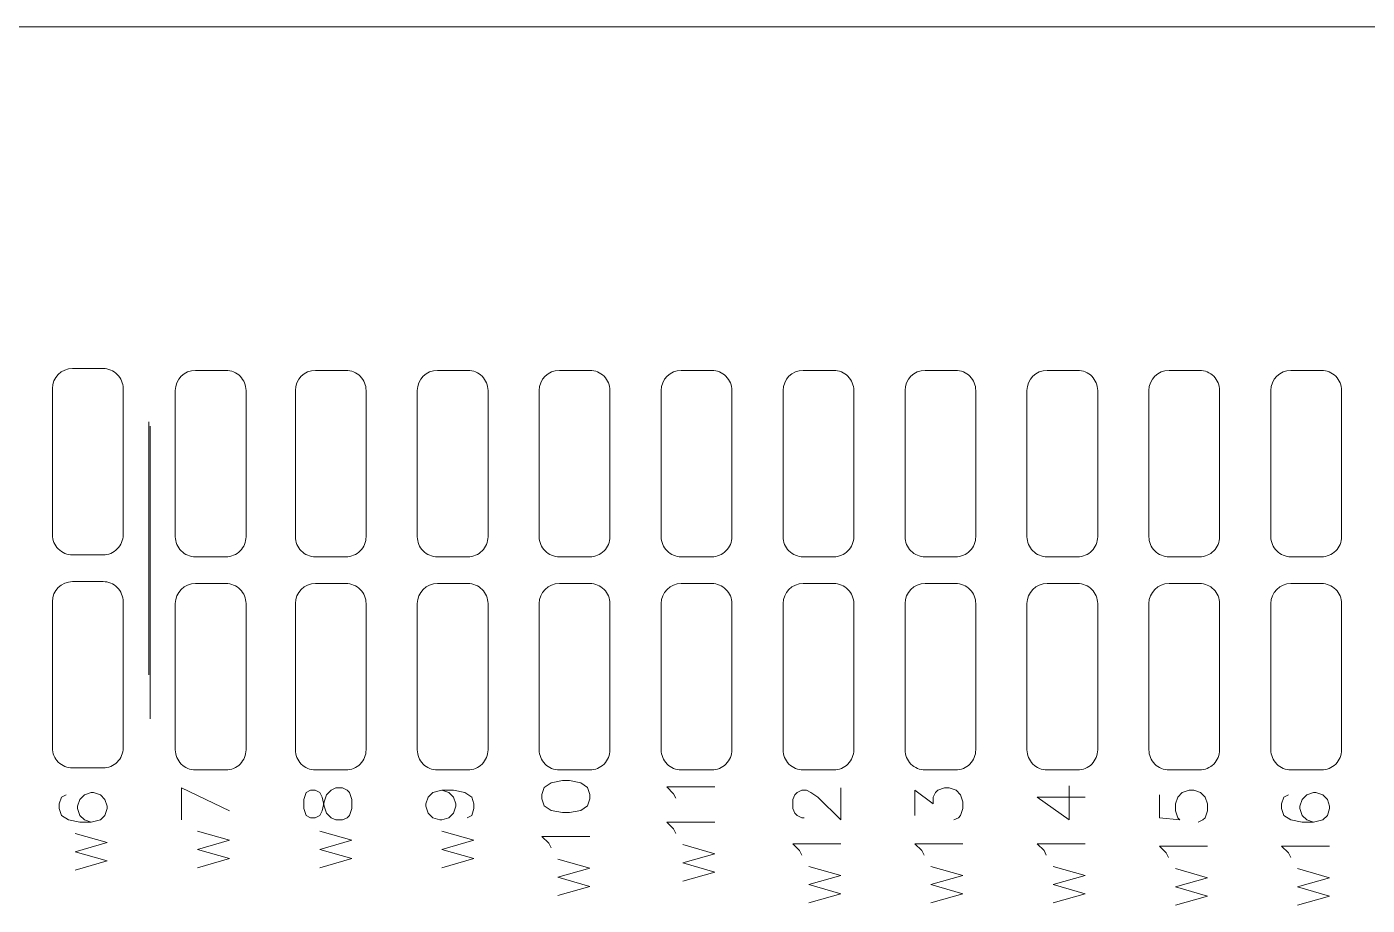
# Model space of a CAD drawing. Header units: millimetres. Extents: x -105 to 95, y -39 to 71.
# Drawn here: x -76.56 to -48.64, y 52.22 to 70.52 of the extents above; entities that cross this region are included whole.
import ezdxf

# ---------------------------------------------------------------- set-up
doc = ezdxf.new("R2010")
doc.units = ezdxf.units.MM
doc.header["$MEASUREMENT"] = 0
for name, color, linetype in [('KeepOutLayer', 7, 'Continuous'), ('MultiLayer', 7, 'Continuous'), ('TopOverlay', 7, 'Continuous')]:
    doc.layers.add(name, color=color, linetype=linetype)

msp = doc.modelspace()

# ---------------------------------------------------------------- linework, layer by layer
at = {"layer": 'KeepOutLayer', "lineweight": 9}
msp.add_open_spline([(-104.7259, 70.5203), (-104.7259, 70.5203), (95.2741, 70.5203), (95.2741, 70.5203)], degree=3, dxfattribs=at)
at = {"layer": 'MultiLayer', "lineweight": 9}
for points in [[(-75.6034, 63.4019), (-75.8349, 63.4019), (-76.0225, 63.2143), (-76.0225, 62.9828)], [(-74.9684, 63.4019), (-74.9684, 63.4019), (-75.6034, 63.4019), (-75.6034, 63.4019)], [(-73.0434, 63.3619), (-73.2749, 63.3619), (-73.4625, 63.1743), (-73.4625, 62.9428)], [(-72.4084, 63.3619), (-72.4084, 63.3619), (-73.0434, 63.3619), (-73.0434, 63.3619)], [(-70.5434, 63.3619), (-70.7749, 63.3619), (-70.9625, 63.1743), (-70.9625, 62.9428)], [(-69.9084, 63.3619), (-69.9084, 63.3619), (-70.5434, 63.3619), (-70.5434, 63.3619)], [(-68.0034, 63.3619), (-68.2349, 63.3619), (-68.4225, 63.1743), (-68.4225, 62.9428)], [(-67.3684, 63.3619), (-67.3684, 63.3619), (-68.0034, 63.3619), (-68.0034, 63.3619)], [(-65.4634, 63.3619), (-65.6949, 63.3619), (-65.8825, 63.1743), (-65.8825, 62.9428)], [(-64.8284, 63.3619), (-64.8284, 63.3619), (-65.4634, 63.3619), (-65.4634, 63.3619)], [(-62.9234, 63.3619), (-63.1549, 63.3619), (-63.3425, 63.1743), (-63.3425, 62.9428)], [(-62.2884, 63.3619), (-62.2884, 63.3619), (-62.9234, 63.3619), (-62.9234, 63.3619)], [(-60.3834, 63.3619), (-60.6149, 63.3619), (-60.8025, 63.1743), (-60.8025, 62.9428)], [(-59.7484, 63.3619), (-59.7484, 63.3619), (-60.3834, 63.3619), (-60.3834, 63.3619)], [(-57.8434, 63.3619), (-58.0749, 63.3619), (-58.2625, 63.1743), (-58.2625, 62.9428)], [(-57.2084, 63.3619), (-57.2084, 63.3619), (-57.8434, 63.3619), (-57.8434, 63.3619)], [(-55.3034, 63.3619), (-55.5349, 63.3619), (-55.7225, 63.1743), (-55.7225, 62.9428)], [(-54.6684, 63.3619), (-54.6684, 63.3619), (-55.3034, 63.3619), (-55.3034, 63.3619)], [(-52.7634, 63.3619), (-52.9949, 63.3619), (-53.1825, 63.1743), (-53.1825, 62.9428)], [(-52.1284, 63.3619), (-52.1284, 63.3619), (-52.7634, 63.3619), (-52.7634, 63.3619)], [(-50.2234, 63.3619), (-50.4549, 63.3619), (-50.6425, 63.1743), (-50.6425, 62.9428)], [(-49.5884, 63.3619), (-49.5884, 63.3619), (-50.2234, 63.3619), (-50.2234, 63.3619)], [(-76.0225, 62.9828), (-76.0225, 62.9828), (-76.0225, 59.9378), (-76.0225, 59.9378)], [(-74.5493, 59.9378), (-74.5493, 59.9378), (-74.5493, 62.9828), (-74.5493, 62.9828)], [(-73.4625, 62.9428), (-73.4625, 62.9428), (-73.4625, 59.8978), (-73.4625, 59.8978)], [(-71.9893, 59.8978), (-71.9893, 59.8978), (-71.9893, 62.9428), (-71.9893, 62.9428)], [(-70.9625, 62.9428), (-70.9625, 62.9428), (-70.9625, 59.8978), (-70.9625, 59.8978)], [(-69.4893, 59.8978), (-69.4893, 59.8978), (-69.4893, 62.9428), (-69.4893, 62.9428)], [(-68.4225, 62.9428), (-68.4225, 62.9428), (-68.4225, 59.8978), (-68.4225, 59.8978)], [(-66.9493, 59.8978), (-66.9493, 59.8978), (-66.9493, 62.9428), (-66.9493, 62.9428)], [(-65.8825, 62.9428), (-65.8825, 62.9428), (-65.8825, 59.8978), (-65.8825, 59.8978)], [(-64.4093, 59.8978), (-64.4093, 59.8978), (-64.4093, 62.9428), (-64.4093, 62.9428)], [(-63.3425, 62.9428), (-63.3425, 62.9428), (-63.3425, 59.8978), (-63.3425, 59.8978)], [(-61.8693, 59.8978), (-61.8693, 59.8978), (-61.8693, 62.9428), (-61.8693, 62.9428)], [(-60.8025, 62.9428), (-60.8025, 62.9428), (-60.8025, 59.8978), (-60.8025, 59.8978)], [(-59.3293, 59.8978), (-59.3293, 59.8978), (-59.3293, 62.9428), (-59.3293, 62.9428)], [(-58.2625, 62.9428), (-58.2625, 62.9428), (-58.2625, 59.8978), (-58.2625, 59.8978)], [(-56.7893, 59.8978), (-56.7893, 59.8978), (-56.7893, 62.9428), (-56.7893, 62.9428)], [(-55.7225, 62.9428), (-55.7225, 62.9428), (-55.7225, 59.8978), (-55.7225, 59.8978)], [(-54.2493, 59.8978), (-54.2493, 59.8978), (-54.2493, 62.9428), (-54.2493, 62.9428)], [(-53.1825, 62.9428), (-53.1825, 62.9428), (-53.1825, 59.8978), (-53.1825, 59.8978)], [(-51.7093, 59.8978), (-51.7093, 59.8978), (-51.7093, 62.9428), (-51.7093, 62.9428)], [(-50.6425, 62.9428), (-50.6425, 62.9428), (-50.6425, 59.8978), (-50.6425, 59.8978)], [(-49.1693, 59.8978), (-49.1693, 59.8978), (-49.1693, 62.9428), (-49.1693, 62.9428)], [(-74.0159, 62.1003), (-74.0159, 62.1003), (-74.0159, 62.2903), (-74.0159, 62.2903)], [(-74.0159, 59.0503), (-74.0159, 59.0503), (-74.0159, 62.1003), (-74.0159, 62.1003)], [(-73.9859, 56.1003), (-73.9859, 56.1003), (-73.9859, 62.2003), (-73.9859, 62.2003)], [(-75.6034, 59.5187), (-75.6034, 59.5187), (-74.9684, 59.5187), (-74.9684, 59.5187)], [(-73.0434, 59.4787), (-73.0434, 59.4787), (-72.4084, 59.4787), (-72.4084, 59.4787)], [(-70.5434, 59.4787), (-70.5434, 59.4787), (-69.9084, 59.4787), (-69.9084, 59.4787)], [(-68.0034, 59.4787), (-68.0034, 59.4787), (-67.3684, 59.4787), (-67.3684, 59.4787)], [(-65.4634, 59.4787), (-65.4634, 59.4787), (-64.8284, 59.4787), (-64.8284, 59.4787)], [(-62.9234, 59.4787), (-62.9234, 59.4787), (-62.2884, 59.4787), (-62.2884, 59.4787)], [(-60.3834, 59.4787), (-60.3834, 59.4787), (-59.7484, 59.4787), (-59.7484, 59.4787)], [(-57.8434, 59.4787), (-57.8434, 59.4787), (-57.2084, 59.4787), (-57.2084, 59.4787)], [(-55.3034, 59.4787), (-55.3034, 59.4787), (-54.6684, 59.4787), (-54.6684, 59.4787)], [(-52.7634, 59.4787), (-52.7634, 59.4787), (-52.1284, 59.4787), (-52.1284, 59.4787)], [(-50.2234, 59.4787), (-50.2234, 59.4787), (-49.5884, 59.4787), (-49.5884, 59.4787)], [(-75.6034, 58.9619), (-75.8349, 58.9619), (-76.0225, 58.7743), (-76.0225, 58.5428)], [(-74.9684, 58.9619), (-74.9684, 58.9619), (-75.6034, 58.9619), (-75.6034, 58.9619)], [(-74.0159, 57.0203), (-74.0159, 57.0203), (-74.0159, 59.0503), (-74.0159, 59.0503)], [(-73.0434, 58.9219), (-73.2749, 58.9219), (-73.4625, 58.7343), (-73.4625, 58.5028)], [(-72.4084, 58.9219), (-72.4084, 58.9219), (-73.0434, 58.9219), (-73.0434, 58.9219)], [(-70.5434, 58.9219), (-70.7749, 58.9219), (-70.9625, 58.7343), (-70.9625, 58.5028)], [(-69.9084, 58.9219), (-69.9084, 58.9219), (-70.5434, 58.9219), (-70.5434, 58.9219)], [(-68.0034, 58.9219), (-68.2349, 58.9219), (-68.4225, 58.7343), (-68.4225, 58.5028)], [(-67.3684, 58.9219), (-67.3684, 58.9219), (-68.0034, 58.9219), (-68.0034, 58.9219)], [(-65.4634, 58.9219), (-65.6949, 58.9219), (-65.8825, 58.7343), (-65.8825, 58.5028)], [(-64.8284, 58.9219), (-64.8284, 58.9219), (-65.4634, 58.9219), (-65.4634, 58.9219)], [(-62.9234, 58.9219), (-63.1549, 58.9219), (-63.3425, 58.7343), (-63.3425, 58.5028)], [(-62.2884, 58.9219), (-62.2884, 58.9219), (-62.9234, 58.9219), (-62.9234, 58.9219)], [(-60.3834, 58.9219), (-60.6149, 58.9219), (-60.8025, 58.7343), (-60.8025, 58.5028)], [(-59.7484, 58.9219), (-59.7484, 58.9219), (-60.3834, 58.9219), (-60.3834, 58.9219)], [(-57.8434, 58.9219), (-58.0749, 58.9219), (-58.2625, 58.7343), (-58.2625, 58.5028)], [(-57.2084, 58.9219), (-57.2084, 58.9219), (-57.8434, 58.9219), (-57.8434, 58.9219)], [(-55.3034, 58.9219), (-55.5349, 58.9219), (-55.7225, 58.7343), (-55.7225, 58.5028)], [(-54.6684, 58.9219), (-54.6684, 58.9219), (-55.3034, 58.9219), (-55.3034, 58.9219)], [(-52.7634, 58.9219), (-52.9949, 58.9219), (-53.1825, 58.7343), (-53.1825, 58.5028)], [(-52.1284, 58.9219), (-52.1284, 58.9219), (-52.7634, 58.9219), (-52.7634, 58.9219)], [(-50.2234, 58.9219), (-50.4549, 58.9219), (-50.6425, 58.7343), (-50.6425, 58.5028)], [(-49.5884, 58.9219), (-49.5884, 58.9219), (-50.2234, 58.9219), (-50.2234, 58.9219)], [(-76.0225, 58.5428), (-76.0225, 58.5428), (-76.0225, 55.4978), (-76.0225, 55.4978)], [(-74.5493, 55.4978), (-74.5493, 55.4978), (-74.5493, 58.5428), (-74.5493, 58.5428)], [(-73.4625, 58.5028), (-73.4625, 58.5028), (-73.4625, 55.4578), (-73.4625, 55.4578)], [(-71.9893, 55.4578), (-71.9893, 55.4578), (-71.9893, 58.5028), (-71.9893, 58.5028)], [(-70.9625, 58.5028), (-70.9625, 58.5028), (-70.9625, 55.4578), (-70.9625, 55.4578)], [(-69.4893, 55.4578), (-69.4893, 55.4578), (-69.4893, 58.5028), (-69.4893, 58.5028)], [(-68.4225, 58.5028), (-68.4225, 58.5028), (-68.4225, 55.4578), (-68.4225, 55.4578)], [(-66.9493, 55.4578), (-66.9493, 55.4578), (-66.9493, 58.5028), (-66.9493, 58.5028)], [(-65.8825, 58.5028), (-65.8825, 58.5028), (-65.8825, 55.4578), (-65.8825, 55.4578)], [(-64.4093, 55.4578), (-64.4093, 55.4578), (-64.4093, 58.5028), (-64.4093, 58.5028)], [(-63.3425, 58.5028), (-63.3425, 58.5028), (-63.3425, 55.4578), (-63.3425, 55.4578)], [(-61.8693, 55.4578), (-61.8693, 55.4578), (-61.8693, 58.5028), (-61.8693, 58.5028)], [(-60.8025, 58.5028), (-60.8025, 58.5028), (-60.8025, 55.4578), (-60.8025, 55.4578)], [(-59.3293, 55.4578), (-59.3293, 55.4578), (-59.3293, 58.5028), (-59.3293, 58.5028)], [(-58.2625, 58.5028), (-58.2625, 58.5028), (-58.2625, 55.4578), (-58.2625, 55.4578)], [(-56.7893, 55.4578), (-56.7893, 55.4578), (-56.7893, 58.5028), (-56.7893, 58.5028)], [(-55.7225, 58.5028), (-55.7225, 58.5028), (-55.7225, 55.4578), (-55.7225, 55.4578)], [(-54.2493, 55.4578), (-54.2493, 55.4578), (-54.2493, 58.5028), (-54.2493, 58.5028)], [(-53.1825, 58.5028), (-53.1825, 58.5028), (-53.1825, 55.4578), (-53.1825, 55.4578)], [(-51.7093, 55.4578), (-51.7093, 55.4578), (-51.7093, 58.5028), (-51.7093, 58.5028)], [(-50.6425, 58.5028), (-50.6425, 58.5028), (-50.6425, 55.4578), (-50.6425, 55.4578)], [(-49.1693, 55.4578), (-49.1693, 55.4578), (-49.1693, 58.5028), (-49.1693, 58.5028)], [(-75.6034, 55.0787), (-75.6034, 55.0787), (-74.9684, 55.0787), (-74.9684, 55.0787)], [(-73.0434, 55.0387), (-73.0434, 55.0387), (-72.4084, 55.0387), (-72.4084, 55.0387)], [(-70.5434, 55.0387), (-70.5434, 55.0387), (-69.9084, 55.0387), (-69.9084, 55.0387)], [(-68.0034, 55.0387), (-68.0034, 55.0387), (-67.3684, 55.0387), (-67.3684, 55.0387)], [(-65.4634, 55.0387), (-65.4634, 55.0387), (-64.8284, 55.0387), (-64.8284, 55.0387)], [(-62.9234, 55.0387), (-62.9234, 55.0387), (-62.2884, 55.0387), (-62.2884, 55.0387)], [(-60.3834, 55.0387), (-60.3834, 55.0387), (-59.7484, 55.0387), (-59.7484, 55.0387)], [(-57.8434, 55.0387), (-57.8434, 55.0387), (-57.2084, 55.0387), (-57.2084, 55.0387)], [(-55.3034, 55.0387), (-55.3034, 55.0387), (-54.6684, 55.0387), (-54.6684, 55.0387)], [(-52.7634, 55.0387), (-52.7634, 55.0387), (-52.1284, 55.0387), (-52.1284, 55.0387)], [(-50.2234, 55.0387), (-50.2234, 55.0387), (-49.5884, 55.0387), (-49.5884, 55.0387)]]:
    msp.add_open_spline(points, degree=3, dxfattribs=at)
for points in [[(-74.5493, 62.9828), (-74.5493, 63.094), (-74.5935, 63.2006), (-74.6721, 63.2792), (-74.6721, 63.2792), (-74.7506, 63.3578), (-74.8572, 63.4019), (-74.9684, 63.4019)], [(-71.9893, 62.9428), (-71.9893, 63.054), (-72.0335, 63.1606), (-72.1121, 63.2392), (-72.1121, 63.2392), (-72.1906, 63.3178), (-72.2972, 63.3619), (-72.4084, 63.3619)], [(-69.4893, 62.9428), (-69.4893, 63.054), (-69.5335, 63.1606), (-69.6121, 63.2392), (-69.6121, 63.2392), (-69.6906, 63.3178), (-69.7972, 63.3619), (-69.9084, 63.3619)], [(-66.9493, 62.9428), (-66.9493, 63.054), (-66.9935, 63.1606), (-67.0721, 63.2392), (-67.0721, 63.2392), (-67.1506, 63.3178), (-67.2572, 63.3619), (-67.3684, 63.3619)], [(-64.4093, 62.9428), (-64.4093, 63.054), (-64.4535, 63.1606), (-64.5321, 63.2392), (-64.5321, 63.2392), (-64.6106, 63.3178), (-64.7172, 63.3619), (-64.8284, 63.3619)], [(-61.8693, 62.9428), (-61.8693, 63.054), (-61.9135, 63.1606), (-61.9921, 63.2392), (-61.9921, 63.2392), (-62.0706, 63.3178), (-62.1772, 63.3619), (-62.2884, 63.3619)], [(-59.3293, 62.9428), (-59.3293, 63.054), (-59.3735, 63.1606), (-59.4521, 63.2392), (-59.4521, 63.2392), (-59.5306, 63.3178), (-59.6372, 63.3619), (-59.7484, 63.3619)], [(-56.7893, 62.9428), (-56.7893, 63.054), (-56.8335, 63.1606), (-56.9121, 63.2392), (-56.9121, 63.2392), (-56.9906, 63.3178), (-57.0972, 63.3619), (-57.2084, 63.3619)], [(-54.2493, 62.9428), (-54.2493, 63.054), (-54.2935, 63.1606), (-54.3721, 63.2392), (-54.3721, 63.2392), (-54.4506, 63.3178), (-54.5572, 63.3619), (-54.6684, 63.3619)], [(-51.7093, 62.9428), (-51.7093, 63.054), (-51.7535, 63.1606), (-51.8321, 63.2392), (-51.8321, 63.2392), (-51.9106, 63.3178), (-52.0172, 63.3619), (-52.1284, 63.3619)], [(-49.1693, 62.9428), (-49.1693, 63.054), (-49.2135, 63.1606), (-49.2921, 63.2392), (-49.2921, 63.2392), (-49.3706, 63.3178), (-49.4772, 63.3619), (-49.5884, 63.3619)], [(-76.0225, 59.9378), (-76.0225, 59.8267), (-75.9783, 59.7201), (-75.8997, 59.6415), (-75.8997, 59.6415), (-75.8212, 59.5629), (-75.7146, 59.5187), (-75.6034, 59.5187)], [(-74.9684, 59.5187), (-74.8572, 59.5187), (-74.7506, 59.5629), (-74.6721, 59.6415), (-74.6721, 59.6415), (-74.5935, 59.7201), (-74.5493, 59.8267), (-74.5493, 59.9378)], [(-73.4625, 59.8978), (-73.4625, 59.7867), (-73.4183, 59.6801), (-73.3397, 59.6015), (-73.3397, 59.6015), (-73.2612, 59.5229), (-73.1546, 59.4787), (-73.0434, 59.4787)], [(-72.4084, 59.4787), (-72.2972, 59.4787), (-72.1906, 59.5229), (-72.1121, 59.6015), (-72.1121, 59.6015), (-72.0335, 59.6801), (-71.9893, 59.7867), (-71.9893, 59.8978)], [(-70.9625, 59.8978), (-70.9625, 59.7867), (-70.9183, 59.6801), (-70.8397, 59.6015), (-70.8397, 59.6015), (-70.7612, 59.5229), (-70.6546, 59.4787), (-70.5434, 59.4787)], [(-69.9084, 59.4787), (-69.7972, 59.4787), (-69.6906, 59.5229), (-69.6121, 59.6015), (-69.6121, 59.6015), (-69.5335, 59.6801), (-69.4893, 59.7867), (-69.4893, 59.8978)], [(-68.4225, 59.8978), (-68.4225, 59.7867), (-68.3783, 59.6801), (-68.2997, 59.6015), (-68.2997, 59.6015), (-68.2212, 59.5229), (-68.1146, 59.4787), (-68.0034, 59.4787)], [(-67.3684, 59.4787), (-67.2572, 59.4787), (-67.1506, 59.5229), (-67.0721, 59.6015), (-67.0721, 59.6015), (-66.9935, 59.6801), (-66.9493, 59.7867), (-66.9493, 59.8978)], [(-65.8825, 59.8978), (-65.8825, 59.7867), (-65.8383, 59.6801), (-65.7597, 59.6015), (-65.7597, 59.6015), (-65.6812, 59.5229), (-65.5746, 59.4787), (-65.4634, 59.4787)], [(-64.8284, 59.4787), (-64.7172, 59.4787), (-64.6106, 59.5229), (-64.5321, 59.6015), (-64.5321, 59.6015), (-64.4535, 59.6801), (-64.4093, 59.7867), (-64.4093, 59.8978)], [(-63.3425, 59.8978), (-63.3425, 59.7867), (-63.2983, 59.6801), (-63.2197, 59.6015), (-63.2197, 59.6015), (-63.1412, 59.5229), (-63.0346, 59.4787), (-62.9234, 59.4787)], [(-62.2884, 59.4787), (-62.1772, 59.4787), (-62.0706, 59.5229), (-61.9921, 59.6015), (-61.9921, 59.6015), (-61.9135, 59.6801), (-61.8693, 59.7867), (-61.8693, 59.8978)], [(-60.8025, 59.8978), (-60.8025, 59.7867), (-60.7583, 59.6801), (-60.6797, 59.6015), (-60.6797, 59.6015), (-60.6012, 59.5229), (-60.4946, 59.4787), (-60.3834, 59.4787)], [(-59.7484, 59.4787), (-59.6372, 59.4787), (-59.5306, 59.5229), (-59.4521, 59.6015), (-59.4521, 59.6015), (-59.3735, 59.6801), (-59.3293, 59.7867), (-59.3293, 59.8978)], [(-58.2625, 59.8978), (-58.2625, 59.7867), (-58.2183, 59.6801), (-58.1397, 59.6015), (-58.1397, 59.6015), (-58.0612, 59.5229), (-57.9546, 59.4787), (-57.8434, 59.4787)], [(-57.2084, 59.4787), (-57.0972, 59.4787), (-56.9906, 59.5229), (-56.9121, 59.6015), (-56.9121, 59.6015), (-56.8335, 59.6801), (-56.7893, 59.7867), (-56.7893, 59.8978)], [(-55.7225, 59.8978), (-55.7225, 59.7867), (-55.6783, 59.6801), (-55.5997, 59.6015), (-55.5997, 59.6015), (-55.5212, 59.5229), (-55.4146, 59.4787), (-55.3034, 59.4787)], [(-54.6684, 59.4787), (-54.5572, 59.4787), (-54.4506, 59.5229), (-54.3721, 59.6015), (-54.3721, 59.6015), (-54.2935, 59.6801), (-54.2493, 59.7867), (-54.2493, 59.8978)], [(-53.1825, 59.8978), (-53.1825, 59.7867), (-53.1383, 59.6801), (-53.0597, 59.6015), (-53.0597, 59.6015), (-52.9812, 59.5229), (-52.8746, 59.4787), (-52.7634, 59.4787)], [(-52.1284, 59.4787), (-52.0172, 59.4787), (-51.9106, 59.5229), (-51.8321, 59.6015), (-51.8321, 59.6015), (-51.7535, 59.6801), (-51.7093, 59.7867), (-51.7093, 59.8978)], [(-50.6425, 59.8978), (-50.6425, 59.7867), (-50.5983, 59.6801), (-50.5197, 59.6015), (-50.5197, 59.6015), (-50.4412, 59.5229), (-50.3346, 59.4787), (-50.2234, 59.4787)], [(-49.5884, 59.4787), (-49.4772, 59.4787), (-49.3706, 59.5229), (-49.2921, 59.6015), (-49.2921, 59.6015), (-49.2135, 59.6801), (-49.1693, 59.7867), (-49.1693, 59.8978)], [(-74.5493, 58.5428), (-74.5493, 58.654), (-74.5935, 58.7606), (-74.6721, 58.8392), (-74.6721, 58.8392), (-74.7506, 58.9178), (-74.8572, 58.9619), (-74.9684, 58.9619)], [(-71.9893, 58.5028), (-71.9893, 58.614), (-72.0335, 58.7206), (-72.1121, 58.7992), (-72.1121, 58.7992), (-72.1906, 58.8778), (-72.2972, 58.9219), (-72.4084, 58.9219)], [(-69.4893, 58.5028), (-69.4893, 58.614), (-69.5335, 58.7206), (-69.6121, 58.7992), (-69.6121, 58.7992), (-69.6906, 58.8778), (-69.7972, 58.9219), (-69.9084, 58.9219)], [(-66.9493, 58.5028), (-66.9493, 58.614), (-66.9935, 58.7206), (-67.0721, 58.7992), (-67.0721, 58.7992), (-67.1506, 58.8778), (-67.2572, 58.9219), (-67.3684, 58.9219)], [(-64.4093, 58.5028), (-64.4093, 58.614), (-64.4535, 58.7206), (-64.5321, 58.7992), (-64.5321, 58.7992), (-64.6106, 58.8778), (-64.7172, 58.9219), (-64.8284, 58.9219)], [(-61.8693, 58.5028), (-61.8693, 58.614), (-61.9135, 58.7206), (-61.9921, 58.7992), (-61.9921, 58.7992), (-62.0706, 58.8778), (-62.1772, 58.9219), (-62.2884, 58.9219)], [(-59.3293, 58.5028), (-59.3293, 58.614), (-59.3735, 58.7206), (-59.4521, 58.7992), (-59.4521, 58.7992), (-59.5306, 58.8778), (-59.6372, 58.9219), (-59.7484, 58.9219)], [(-56.7893, 58.5028), (-56.7893, 58.614), (-56.8335, 58.7206), (-56.9121, 58.7992), (-56.9121, 58.7992), (-56.9906, 58.8778), (-57.0972, 58.9219), (-57.2084, 58.9219)], [(-54.2493, 58.5028), (-54.2493, 58.614), (-54.2935, 58.7206), (-54.3721, 58.7992), (-54.3721, 58.7992), (-54.4506, 58.8778), (-54.5572, 58.9219), (-54.6684, 58.9219)], [(-51.7093, 58.5028), (-51.7093, 58.614), (-51.7535, 58.7206), (-51.8321, 58.7992), (-51.8321, 58.7992), (-51.9106, 58.8778), (-52.0172, 58.9219), (-52.1284, 58.9219)], [(-49.1693, 58.5028), (-49.1693, 58.614), (-49.2135, 58.7206), (-49.2921, 58.7992), (-49.2921, 58.7992), (-49.3706, 58.8778), (-49.4772, 58.9219), (-49.5884, 58.9219)], [(-76.0225, 55.4978), (-76.0225, 55.3867), (-75.9783, 55.2801), (-75.8997, 55.2015), (-75.8997, 55.2015), (-75.8212, 55.1229), (-75.7146, 55.0787), (-75.6034, 55.0787)], [(-74.9684, 55.0787), (-74.8572, 55.0787), (-74.7506, 55.1229), (-74.6721, 55.2015), (-74.6721, 55.2015), (-74.5935, 55.2801), (-74.5493, 55.3867), (-74.5493, 55.4978)], [(-73.4625, 55.4578), (-73.4625, 55.3467), (-73.4183, 55.2401), (-73.3397, 55.1615), (-73.3397, 55.1615), (-73.2612, 55.0829), (-73.1546, 55.0387), (-73.0434, 55.0387)], [(-72.4084, 55.0387), (-72.2972, 55.0387), (-72.1906, 55.0829), (-72.1121, 55.1615), (-72.1121, 55.1615), (-72.0335, 55.2401), (-71.9893, 55.3467), (-71.9893, 55.4578)], [(-70.9625, 55.4578), (-70.9625, 55.3467), (-70.9183, 55.2401), (-70.8397, 55.1615), (-70.8397, 55.1615), (-70.7612, 55.0829), (-70.6546, 55.0387), (-70.5434, 55.0387)], [(-69.9084, 55.0387), (-69.7972, 55.0387), (-69.6906, 55.0829), (-69.6121, 55.1615), (-69.6121, 55.1615), (-69.5335, 55.2401), (-69.4893, 55.3467), (-69.4893, 55.4578)], [(-68.4225, 55.4578), (-68.4225, 55.3467), (-68.3783, 55.2401), (-68.2997, 55.1615), (-68.2997, 55.1615), (-68.2212, 55.0829), (-68.1146, 55.0387), (-68.0034, 55.0387)], [(-67.3684, 55.0387), (-67.2572, 55.0387), (-67.1506, 55.0829), (-67.0721, 55.1615), (-67.0721, 55.1615), (-66.9935, 55.2401), (-66.9493, 55.3467), (-66.9493, 55.4578)], [(-65.8825, 55.4578), (-65.8825, 55.3467), (-65.8383, 55.2401), (-65.7597, 55.1615), (-65.7597, 55.1615), (-65.6812, 55.0829), (-65.5746, 55.0387), (-65.4634, 55.0387)], [(-64.8284, 55.0387), (-64.7172, 55.0387), (-64.6106, 55.0829), (-64.5321, 55.1615), (-64.5321, 55.1615), (-64.4535, 55.2401), (-64.4093, 55.3467), (-64.4093, 55.4578)], [(-63.3425, 55.4578), (-63.3425, 55.3467), (-63.2983, 55.2401), (-63.2197, 55.1615), (-63.2197, 55.1615), (-63.1412, 55.0829), (-63.0346, 55.0387), (-62.9234, 55.0387)], [(-62.2884, 55.0387), (-62.1772, 55.0387), (-62.0706, 55.0829), (-61.9921, 55.1615), (-61.9921, 55.1615), (-61.9135, 55.2401), (-61.8693, 55.3467), (-61.8693, 55.4578)], [(-60.8025, 55.4578), (-60.8025, 55.3467), (-60.7583, 55.2401), (-60.6797, 55.1615), (-60.6797, 55.1615), (-60.6012, 55.0829), (-60.4946, 55.0387), (-60.3834, 55.0387)], [(-59.7484, 55.0387), (-59.6372, 55.0387), (-59.5306, 55.0829), (-59.4521, 55.1615), (-59.4521, 55.1615), (-59.3735, 55.2401), (-59.3293, 55.3467), (-59.3293, 55.4578)], [(-58.2625, 55.4578), (-58.2625, 55.3467), (-58.2183, 55.2401), (-58.1397, 55.1615), (-58.1397, 55.1615), (-58.0612, 55.0829), (-57.9546, 55.0387), (-57.8434, 55.0387)], [(-57.2084, 55.0387), (-57.0972, 55.0387), (-56.9906, 55.0829), (-56.9121, 55.1615), (-56.9121, 55.1615), (-56.8335, 55.2401), (-56.7893, 55.3467), (-56.7893, 55.4578)], [(-55.7225, 55.4578), (-55.7225, 55.3467), (-55.6783, 55.2401), (-55.5997, 55.1615), (-55.5997, 55.1615), (-55.5212, 55.0829), (-55.4146, 55.0387), (-55.3034, 55.0387)], [(-54.6684, 55.0387), (-54.5572, 55.0387), (-54.4506, 55.0829), (-54.3721, 55.1615), (-54.3721, 55.1615), (-54.2935, 55.2401), (-54.2493, 55.3467), (-54.2493, 55.4578)], [(-53.1825, 55.4578), (-53.1825, 55.3467), (-53.1383, 55.2401), (-53.0597, 55.1615), (-53.0597, 55.1615), (-52.9812, 55.0829), (-52.8746, 55.0387), (-52.7634, 55.0387)], [(-52.1284, 55.0387), (-52.0172, 55.0387), (-51.9106, 55.0829), (-51.8321, 55.1615), (-51.8321, 55.1615), (-51.7535, 55.2401), (-51.7093, 55.3467), (-51.7093, 55.4578)], [(-50.6425, 55.4578), (-50.6425, 55.3467), (-50.5983, 55.2401), (-50.5197, 55.1615), (-50.5197, 55.1615), (-50.4412, 55.0829), (-50.3346, 55.0387), (-50.2234, 55.0387)], [(-49.5884, 55.0387), (-49.4772, 55.0387), (-49.3706, 55.0829), (-49.2921, 55.1615), (-49.2921, 55.1615), (-49.2135, 55.2401), (-49.1693, 55.3467), (-49.1693, 55.4578)]]:
    msp.add_open_spline(points, degree=3, knots=[0, 0, 0, 0, 0.3333333, 0.3333333, 0.3333333, 0.3333333, 1, 1, 1, 1], dxfattribs=at)
at = {"layer": 'TopOverlay', "color": 6, "lineweight": 9}
for points in [[(-65.6352, 54.7674), (-65.6352, 54.7674), (-65.7781, 54.6722), (-65.7781, 54.6722)], [(-65.3972, 54.815), (-65.3972, 54.815), (-65.6352, 54.7674), (-65.6352, 54.7674)], [(-65.2544, 54.815), (-65.2544, 54.815), (-65.3972, 54.815), (-65.3972, 54.815)], [(-65.0163, 54.7674), (-65.0163, 54.7674), (-65.2544, 54.815), (-65.2544, 54.815)], [(-64.8735, 54.6722), (-64.8735, 54.6722), (-65.0163, 54.7674), (-65.0163, 54.7674)], [(-75.8319, 54.4722), (-75.8319, 54.4722), (-75.8795, 54.3294), (-75.8795, 54.3294)], [(-75.7367, 54.5198), (-75.7367, 54.5198), (-75.8319, 54.4722), (-75.8319, 54.4722)], [(-75.3558, 54.5198), (-75.3558, 54.5198), (-75.4511, 54.4246), (-75.4511, 54.4246)], [(-75.213, 54.5674), (-75.213, 54.5674), (-75.3558, 54.5198), (-75.3558, 54.5198)], [(-75.1654, 54.5674), (-75.1654, 54.5674), (-75.213, 54.5674), (-75.213, 54.5674)], [(-75.0226, 54.5198), (-75.0226, 54.5198), (-75.1654, 54.5674), (-75.1654, 54.5674)], [(-74.9274, 54.4246), (-74.9274, 54.4246), (-75.0226, 54.5198), (-75.0226, 54.5198)], [(-73.3334, 54.6626), (-73.3334, 54.6626), (-72.3336, 54.1866), (-72.3336, 54.1866)], [(-73.3334, 53.9961), (-73.3334, 53.9961), (-73.3334, 54.6626), (-73.3334, 54.6626)], [(-70.7396, 54.5674), (-70.7396, 54.5674), (-70.7872, 54.4246), (-70.7872, 54.4246)], [(-70.6444, 54.615), (-70.6444, 54.615), (-70.7396, 54.5674), (-70.7396, 54.5674)], [(-70.5492, 54.615), (-70.5492, 54.615), (-70.6444, 54.615), (-70.6444, 54.615)], [(-70.454, 54.5674), (-70.454, 54.5674), (-70.5492, 54.615), (-70.5492, 54.615)], [(-70.4064, 54.4722), (-70.4064, 54.4722), (-70.454, 54.5674), (-70.454, 54.5674)], [(-70.3588, 54.2818), (-70.3588, 54.2818), (-70.4064, 54.4722), (-70.4064, 54.4722)], [(-70.3588, 54.377), (-70.3588, 54.377), (-70.3111, 54.5198), (-70.3111, 54.5198)], [(-70.3111, 54.5198), (-70.3111, 54.5198), (-70.2159, 54.615), (-70.2159, 54.615)], [(-70.2159, 54.615), (-70.2159, 54.615), (-70.1207, 54.6626), (-70.1207, 54.6626)], [(-70.1207, 54.6626), (-70.1207, 54.6626), (-69.9779, 54.6626), (-69.9779, 54.6626)], [(-69.9779, 54.6626), (-69.9779, 54.6626), (-69.8827, 54.615), (-69.8827, 54.615)], [(-69.8827, 54.615), (-69.8827, 54.615), (-69.8351, 54.5674), (-69.8351, 54.5674)], [(-69.8351, 54.5674), (-69.8351, 54.5674), (-69.7874, 54.4246), (-69.7874, 54.4246)], [(-68.2411, 54.3294), (-68.2411, 54.3294), (-68.1935, 54.4722), (-68.1935, 54.4722)], [(-68.1935, 54.4722), (-68.1935, 54.4722), (-68.0983, 54.5674), (-68.0983, 54.5674)], [(-68.0983, 54.5674), (-68.0983, 54.5674), (-67.9078, 54.615), (-67.9078, 54.615)], [(-67.9078, 54.615), (-67.9078, 54.615), (-67.765, 54.5674), (-67.765, 54.5674)], [(-67.9078, 54.615), (-67.9078, 54.615), (-67.6698, 54.615), (-67.6698, 54.615)], [(-67.765, 54.5674), (-67.765, 54.5674), (-67.6698, 54.4722), (-67.6698, 54.4722)], [(-67.6698, 54.615), (-67.6698, 54.615), (-67.4317, 54.5674), (-67.4317, 54.5674)], [(-67.6698, 54.4722), (-67.6698, 54.4722), (-67.6222, 54.3294), (-67.6222, 54.3294)], [(-67.4317, 54.5674), (-67.4317, 54.5674), (-67.2889, 54.4722), (-67.2889, 54.4722)], [(-67.2889, 54.4722), (-67.2889, 54.4722), (-67.2413, 54.3294), (-67.2413, 54.3294)], [(-65.7781, 54.6722), (-65.7781, 54.6722), (-65.8257, 54.5294), (-65.8257, 54.5294)], [(-65.8257, 54.5294), (-65.8257, 54.5294), (-65.8257, 54.4342), (-65.8257, 54.4342)], [(-64.8259, 54.5294), (-64.8259, 54.5294), (-64.8735, 54.6722), (-64.8735, 54.6722)], [(-64.8259, 54.4342), (-64.8259, 54.4342), (-64.8259, 54.5294), (-64.8259, 54.5294)], [(-63.0829, 54.5437), (-63.0829, 54.5437), (-63.2257, 54.6866), (-63.2257, 54.6866)], [(-63.2257, 54.6866), (-63.2257, 54.6866), (-62.2259, 54.6866), (-62.2259, 54.6866)], [(-63.0352, 54.4485), (-63.0352, 54.4485), (-63.0829, 54.5437), (-63.0829, 54.5437)], [(-60.6026, 54.4246), (-60.6026, 54.4246), (-60.555, 54.5198), (-60.555, 54.5198)], [(-60.555, 54.5198), (-60.555, 54.5198), (-60.5074, 54.5674), (-60.5074, 54.5674)], [(-60.5074, 54.5674), (-60.5074, 54.5674), (-60.4122, 54.615), (-60.4122, 54.615)], [(-60.4122, 54.615), (-60.4122, 54.615), (-60.317, 54.615), (-60.317, 54.615)], [(-60.317, 54.615), (-60.317, 54.615), (-60.2218, 54.5674), (-60.2218, 54.5674)], [(-60.2218, 54.5674), (-60.2218, 54.5674), (-60.0789, 54.4722), (-60.0789, 54.4722)], [(-60.0789, 54.4722), (-60.0789, 54.4722), (-59.6028, 53.9961), (-59.6028, 53.9961)], [(-59.6028, 53.9961), (-59.6028, 53.9961), (-59.6028, 54.6626), (-59.6028, 54.6626)], [(-58.0565, 54.0913), (-58.0565, 54.0913), (-58.0565, 54.615), (-58.0565, 54.615)], [(-58.0565, 54.615), (-58.0565, 54.615), (-57.6756, 54.3294), (-57.6756, 54.3294)], [(-57.6756, 54.4722), (-57.6756, 54.4722), (-57.628, 54.5674), (-57.628, 54.5674)], [(-57.6756, 54.3294), (-57.6756, 54.3294), (-57.6756, 54.4722), (-57.6756, 54.4722)], [(-57.628, 54.5674), (-57.628, 54.5674), (-57.5804, 54.615), (-57.5804, 54.615)], [(-57.5804, 54.615), (-57.5804, 54.615), (-57.4376, 54.6626), (-57.4376, 54.6626)], [(-57.4376, 54.6626), (-57.4376, 54.6626), (-57.3423, 54.6626), (-57.3423, 54.6626)], [(-57.3423, 54.6626), (-57.3423, 54.6626), (-57.1995, 54.615), (-57.1995, 54.615)], [(-57.1995, 54.615), (-57.1995, 54.615), (-57.1043, 54.5198), (-57.1043, 54.5198)], [(-57.1043, 54.5198), (-57.1043, 54.5198), (-57.0567, 54.377), (-57.0567, 54.377)], [(-55.5103, 54.4722), (-55.5103, 54.4722), (-54.8438, 53.9961), (-54.8438, 53.9961)], [(-55.5103, 54.4722), (-55.5103, 54.4722), (-54.5105, 54.4722), (-54.5105, 54.4722)], [(-54.8438, 53.9961), (-54.8438, 53.9961), (-54.8438, 54.7103), (-54.8438, 54.7103)], [(-52.9642, 54.5198), (-52.9642, 54.5198), (-52.9642, 54.0437), (-52.9642, 54.0437)], [(-52.6309, 54.3294), (-52.6309, 54.3294), (-52.5833, 54.4722), (-52.5833, 54.4722)], [(-52.5833, 54.4722), (-52.5833, 54.4722), (-52.4881, 54.5674), (-52.4881, 54.5674)], [(-52.4881, 54.5674), (-52.4881, 54.5674), (-52.3453, 54.615), (-52.3453, 54.615)], [(-52.3453, 54.615), (-52.3453, 54.615), (-52.25, 54.615), (-52.25, 54.615)], [(-52.25, 54.615), (-52.25, 54.615), (-52.1072, 54.5674), (-52.1072, 54.5674)], [(-52.1072, 54.5674), (-52.1072, 54.5674), (-52.012, 54.4722), (-52.012, 54.4722)], [(-52.012, 54.4722), (-52.012, 54.4722), (-51.9644, 54.3294), (-51.9644, 54.3294)], [(-50.3704, 54.4722), (-50.3704, 54.4722), (-50.418, 54.3294), (-50.418, 54.3294)], [(-50.2752, 54.5198), (-50.2752, 54.5198), (-50.3704, 54.4722), (-50.3704, 54.4722)], [(-49.8943, 54.5198), (-49.8943, 54.5198), (-49.9895, 54.4246), (-49.9895, 54.4246)], [(-49.7515, 54.5674), (-49.7515, 54.5674), (-49.8943, 54.5198), (-49.8943, 54.5198)], [(-49.7039, 54.5674), (-49.7039, 54.5674), (-49.7515, 54.5674), (-49.7515, 54.5674)], [(-49.5611, 54.5198), (-49.5611, 54.5198), (-49.7039, 54.5674), (-49.7039, 54.5674)], [(-49.4658, 54.4246), (-49.4658, 54.4246), (-49.5611, 54.5198), (-49.5611, 54.5198)], [(-75.8795, 54.3294), (-75.8795, 54.3294), (-75.8795, 54.2342), (-75.8795, 54.2342)], [(-75.8795, 54.2342), (-75.8795, 54.2342), (-75.8319, 54.0913), (-75.8319, 54.0913)], [(-75.4511, 54.4246), (-75.4511, 54.4246), (-75.4987, 54.2818), (-75.4987, 54.2818)], [(-75.4987, 54.2818), (-75.4987, 54.2818), (-75.4987, 54.2342), (-75.4987, 54.2342)], [(-75.4987, 54.2342), (-75.4987, 54.2342), (-75.4511, 54.0913), (-75.4511, 54.0913)], [(-74.8797, 54.2818), (-74.8797, 54.2818), (-74.9274, 54.4246), (-74.9274, 54.4246)], [(-74.9274, 54.0913), (-74.9274, 54.0913), (-74.8797, 54.2342), (-74.8797, 54.2342)], [(-74.8797, 54.2342), (-74.8797, 54.2342), (-74.8797, 54.2818), (-74.8797, 54.2818)], [(-70.7872, 54.4246), (-70.7872, 54.4246), (-70.7872, 54.2342), (-70.7872, 54.2342)], [(-70.7872, 54.2342), (-70.7872, 54.2342), (-70.7396, 54.0913), (-70.7396, 54.0913)], [(-70.454, 54.0913), (-70.454, 54.0913), (-70.4064, 54.1866), (-70.4064, 54.1866)], [(-70.4064, 54.1866), (-70.4064, 54.1866), (-70.3588, 54.377), (-70.3588, 54.377)], [(-70.3111, 54.1389), (-70.3111, 54.1389), (-70.3588, 54.2818), (-70.3588, 54.2818)], [(-69.7874, 54.2342), (-69.7874, 54.2342), (-69.8351, 54.0913), (-69.8351, 54.0913)], [(-69.7874, 54.4246), (-69.7874, 54.4246), (-69.7874, 54.2342), (-69.7874, 54.2342)], [(-68.2411, 54.2818), (-68.2411, 54.2818), (-68.2411, 54.3294), (-68.2411, 54.3294)], [(-68.1935, 54.1389), (-68.1935, 54.1389), (-68.2411, 54.2818), (-68.2411, 54.2818)], [(-67.6222, 54.2818), (-67.6222, 54.2818), (-67.6698, 54.1389), (-67.6698, 54.1389)], [(-67.6222, 54.3294), (-67.6222, 54.3294), (-67.6222, 54.2818), (-67.6222, 54.2818)], [(-67.2413, 54.2342), (-67.2413, 54.2342), (-67.2889, 54.0913), (-67.2889, 54.0913)], [(-67.2413, 54.3294), (-67.2413, 54.3294), (-67.2413, 54.2342), (-67.2413, 54.2342)], [(-65.8257, 54.4342), (-65.8257, 54.4342), (-65.7781, 54.2913), (-65.7781, 54.2913)], [(-65.7781, 54.2913), (-65.7781, 54.2913), (-65.6352, 54.1961), (-65.6352, 54.1961)], [(-65.6352, 54.1961), (-65.6352, 54.1961), (-65.3972, 54.1485), (-65.3972, 54.1485)], [(-65.2544, 54.1485), (-65.2544, 54.1485), (-65.0163, 54.1961), (-65.0163, 54.1961)], [(-65.0163, 54.1961), (-65.0163, 54.1961), (-64.8735, 54.2913), (-64.8735, 54.2913)], [(-64.8735, 54.2913), (-64.8735, 54.2913), (-64.8259, 54.4342), (-64.8259, 54.4342)], [(-60.6026, 54.2342), (-60.6026, 54.2342), (-60.6026, 54.4246), (-60.6026, 54.4246)], [(-60.555, 54.1389), (-60.555, 54.1389), (-60.6026, 54.2342), (-60.6026, 54.2342)], [(-57.0567, 54.2342), (-57.0567, 54.2342), (-57.1043, 54.0913), (-57.1043, 54.0913)], [(-57.0567, 54.377), (-57.0567, 54.377), (-57.0567, 54.2342), (-57.0567, 54.2342)], [(-52.6309, 54.1866), (-52.6309, 54.1866), (-52.6309, 54.3294), (-52.6309, 54.3294)], [(-52.5833, 54.0437), (-52.5833, 54.0437), (-52.6309, 54.1866), (-52.6309, 54.1866)], [(-51.9644, 54.1866), (-51.9644, 54.1866), (-52.012, 54.0437), (-52.012, 54.0437)], [(-51.9644, 54.3294), (-51.9644, 54.3294), (-51.9644, 54.1866), (-51.9644, 54.1866)], [(-50.418, 54.3294), (-50.418, 54.3294), (-50.418, 54.2342), (-50.418, 54.2342)], [(-50.418, 54.2342), (-50.418, 54.2342), (-50.3704, 54.0913), (-50.3704, 54.0913)], [(-49.9895, 54.4246), (-49.9895, 54.4246), (-50.0371, 54.2818), (-50.0371, 54.2818)], [(-50.0371, 54.2818), (-50.0371, 54.2818), (-50.0371, 54.2342), (-50.0371, 54.2342)], [(-50.0371, 54.2342), (-50.0371, 54.2342), (-49.9895, 54.0913), (-49.9895, 54.0913)], [(-49.4182, 54.2818), (-49.4182, 54.2818), (-49.4658, 54.4246), (-49.4658, 54.4246)], [(-49.4658, 54.0913), (-49.4658, 54.0913), (-49.4182, 54.2342), (-49.4182, 54.2342)], [(-49.4182, 54.2342), (-49.4182, 54.2342), (-49.4182, 54.2818), (-49.4182, 54.2818)], [(-75.8319, 54.0913), (-75.8319, 54.0913), (-75.6891, 53.9961), (-75.6891, 53.9961)], [(-75.6891, 53.9961), (-75.6891, 53.9961), (-75.4511, 53.9485), (-75.4511, 53.9485)], [(-75.4511, 54.0913), (-75.4511, 54.0913), (-75.3558, 53.9961), (-75.3558, 53.9961)], [(-75.4511, 53.9485), (-75.4511, 53.9485), (-75.213, 53.9485), (-75.213, 53.9485)], [(-75.3558, 53.9961), (-75.3558, 53.9961), (-75.213, 53.9485), (-75.213, 53.9485)], [(-75.213, 53.9485), (-75.213, 53.9485), (-75.0226, 53.9961), (-75.0226, 53.9961)], [(-75.0226, 53.9961), (-75.0226, 53.9961), (-74.9274, 54.0913), (-74.9274, 54.0913)], [(-70.7396, 54.0913), (-70.7396, 54.0913), (-70.6444, 54.0437), (-70.6444, 54.0437)], [(-70.6444, 54.0437), (-70.6444, 54.0437), (-70.5492, 54.0437), (-70.5492, 54.0437)], [(-70.5492, 54.0437), (-70.5492, 54.0437), (-70.454, 54.0913), (-70.454, 54.0913)], [(-70.2159, 54.0437), (-70.2159, 54.0437), (-70.3111, 54.1389), (-70.3111, 54.1389)], [(-70.1207, 53.9961), (-70.1207, 53.9961), (-70.2159, 54.0437), (-70.2159, 54.0437)], [(-69.9779, 53.9961), (-69.9779, 53.9961), (-70.1207, 53.9961), (-70.1207, 53.9961)], [(-69.8827, 54.0437), (-69.8827, 54.0437), (-69.9779, 53.9961), (-69.9779, 53.9961)], [(-69.8351, 54.0913), (-69.8351, 54.0913), (-69.8827, 54.0437), (-69.8827, 54.0437)], [(-68.0983, 54.0437), (-68.0983, 54.0437), (-68.1935, 54.1389), (-68.1935, 54.1389)], [(-67.9554, 53.9961), (-67.9554, 53.9961), (-68.0983, 54.0437), (-68.0983, 54.0437)], [(-67.9078, 53.9961), (-67.9078, 53.9961), (-67.9554, 53.9961), (-67.9554, 53.9961)], [(-67.765, 54.0437), (-67.765, 54.0437), (-67.9078, 53.9961), (-67.9078, 53.9961)], [(-67.6698, 54.1389), (-67.6698, 54.1389), (-67.765, 54.0437), (-67.765, 54.0437)], [(-67.2889, 54.0913), (-67.2889, 54.0913), (-67.3841, 54.0437), (-67.3841, 54.0437)], [(-65.3972, 54.1485), (-65.3972, 54.1485), (-65.2544, 54.1485), (-65.2544, 54.1485)], [(-63.0829, 53.8106), (-63.0829, 53.8106), (-63.2257, 53.9534), (-63.2257, 53.9534)], [(-63.2257, 53.9534), (-63.2257, 53.9534), (-62.2259, 53.9534), (-62.2259, 53.9534)], [(-60.5074, 54.0913), (-60.5074, 54.0913), (-60.555, 54.1389), (-60.555, 54.1389)], [(-60.4122, 54.0437), (-60.4122, 54.0437), (-60.5074, 54.0913), (-60.5074, 54.0913)], [(-60.3646, 54.0437), (-60.3646, 54.0437), (-60.4122, 54.0437), (-60.4122, 54.0437)], [(-57.1519, 54.0437), (-57.1519, 54.0437), (-57.2471, 53.9961), (-57.2471, 53.9961)], [(-57.1043, 54.0913), (-57.1043, 54.0913), (-57.1519, 54.0437), (-57.1519, 54.0437)], [(-52.9642, 54.0437), (-52.9642, 54.0437), (-52.5357, 53.9961), (-52.5357, 53.9961)], [(-52.5357, 53.9961), (-52.5357, 53.9961), (-52.5833, 54.0437), (-52.5833, 54.0437)], [(-52.0596, 53.9961), (-52.0596, 53.9961), (-52.1548, 53.9485), (-52.1548, 53.9485)], [(-52.012, 54.0437), (-52.012, 54.0437), (-52.0596, 53.9961), (-52.0596, 53.9961)], [(-50.3704, 54.0913), (-50.3704, 54.0913), (-50.2276, 53.9961), (-50.2276, 53.9961)], [(-50.2276, 53.9961), (-50.2276, 53.9961), (-49.9895, 53.9485), (-49.9895, 53.9485)], [(-49.9895, 54.0913), (-49.9895, 54.0913), (-49.8943, 53.9961), (-49.8943, 53.9961)], [(-49.9895, 53.9485), (-49.9895, 53.9485), (-49.7515, 53.9485), (-49.7515, 53.9485)], [(-49.8943, 53.9961), (-49.8943, 53.9961), (-49.7515, 53.9485), (-49.7515, 53.9485)], [(-49.7515, 53.9485), (-49.7515, 53.9485), (-49.5611, 53.9961), (-49.5611, 53.9961)], [(-49.5611, 53.9961), (-49.5611, 53.9961), (-49.4658, 54.0913), (-49.4658, 54.0913)], [(-75.5463, 53.7152), (-75.5463, 53.7152), (-74.8797, 53.5248), (-74.8797, 53.5248)], [(-73.0001, 53.7628), (-73.0001, 53.7628), (-72.3336, 53.5724), (-72.3336, 53.5724)], [(-70.454, 53.7628), (-70.454, 53.7628), (-69.7874, 53.5724), (-69.7874, 53.5724)], [(-67.9078, 53.7628), (-67.9078, 53.7628), (-67.2413, 53.5724), (-67.2413, 53.5724)], [(-65.6829, 53.5106), (-65.6829, 53.5106), (-65.8257, 53.6534), (-65.8257, 53.6534)], [(-65.8257, 53.6534), (-65.8257, 53.6534), (-64.8259, 53.6534), (-64.8259, 53.6534)], [(-63.0352, 53.7153), (-63.0352, 53.7153), (-63.0829, 53.8106), (-63.0829, 53.8106)], [(-75.5463, 53.3344), (-75.5463, 53.3344), (-74.8797, 53.5248), (-74.8797, 53.5248)], [(-75.5463, 53.3344), (-75.5463, 53.3344), (-74.8797, 53.1439), (-74.8797, 53.1439)], [(-73.0001, 53.382), (-73.0001, 53.382), (-72.3336, 53.5724), (-72.3336, 53.5724)], [(-73.0001, 53.382), (-73.0001, 53.382), (-72.3336, 53.1915), (-72.3336, 53.1915)], [(-70.454, 53.382), (-70.454, 53.382), (-69.7874, 53.5724), (-69.7874, 53.5724)], [(-70.454, 53.382), (-70.454, 53.382), (-69.7874, 53.1915), (-69.7874, 53.1915)], [(-67.9078, 53.382), (-67.9078, 53.382), (-67.2413, 53.5724), (-67.2413, 53.5724)], [(-67.9078, 53.382), (-67.9078, 53.382), (-67.2413, 53.1915), (-67.2413, 53.1915)], [(-65.6352, 53.4153), (-65.6352, 53.4153), (-65.6829, 53.5106), (-65.6829, 53.5106)], [(-62.8924, 53.4821), (-62.8924, 53.4821), (-62.2259, 53.2916), (-62.2259, 53.2916)], [(-60.4598, 53.3582), (-60.4598, 53.3582), (-60.6026, 53.501), (-60.6026, 53.501)], [(-60.6026, 53.501), (-60.6026, 53.501), (-59.6028, 53.501), (-59.6028, 53.501)], [(-60.4122, 53.2629), (-60.4122, 53.2629), (-60.4598, 53.3582), (-60.4598, 53.3582)], [(-57.9136, 53.3582), (-57.9136, 53.3582), (-58.0565, 53.501), (-58.0565, 53.501)], [(-58.0565, 53.501), (-58.0565, 53.501), (-57.0567, 53.501), (-57.0567, 53.501)], [(-57.866, 53.2629), (-57.866, 53.2629), (-57.9136, 53.3582), (-57.9136, 53.3582)], [(-55.3675, 53.3582), (-55.3675, 53.3582), (-55.5103, 53.501), (-55.5103, 53.501)], [(-55.5103, 53.501), (-55.5103, 53.501), (-54.5105, 53.501), (-54.5105, 53.501)], [(-55.3199, 53.2629), (-55.3199, 53.2629), (-55.3675, 53.3582), (-55.3675, 53.3582)], [(-52.8213, 53.3106), (-52.8213, 53.3106), (-52.9642, 53.4534), (-52.9642, 53.4534)], [(-52.9642, 53.4534), (-52.9642, 53.4534), (-51.9644, 53.4534), (-51.9644, 53.4534)], [(-50.2752, 53.3106), (-50.2752, 53.3106), (-50.418, 53.4534), (-50.418, 53.4534)], [(-50.418, 53.4534), (-50.418, 53.4534), (-49.4182, 53.4534), (-49.4182, 53.4534)], [(-75.5463, 52.9535), (-75.5463, 52.9535), (-74.8797, 53.1439), (-74.8797, 53.1439)], [(-73.0001, 53.0011), (-73.0001, 53.0011), (-72.3336, 53.1915), (-72.3336, 53.1915)], [(-70.454, 53.0011), (-70.454, 53.0011), (-69.7874, 53.1915), (-69.7874, 53.1915)], [(-67.9078, 53.0011), (-67.9078, 53.0011), (-67.2413, 53.1915), (-67.2413, 53.1915)], [(-65.4924, 53.1821), (-65.4924, 53.1821), (-64.8259, 52.9916), (-64.8259, 52.9916)], [(-62.8924, 53.1012), (-62.8924, 53.1012), (-62.2259, 53.2916), (-62.2259, 53.2916)], [(-62.8924, 53.1012), (-62.8924, 53.1012), (-62.2259, 52.9107), (-62.2259, 52.9107)], [(-52.7737, 53.2153), (-52.7737, 53.2153), (-52.8213, 53.3106), (-52.8213, 53.3106)], [(-50.2276, 53.2153), (-50.2276, 53.2153), (-50.2752, 53.3106), (-50.2752, 53.3106)], [(-65.4924, 52.8012), (-65.4924, 52.8012), (-64.8259, 52.9916), (-64.8259, 52.9916)], [(-65.4924, 52.8012), (-65.4924, 52.8012), (-64.8259, 52.6107), (-64.8259, 52.6107)], [(-62.8924, 52.7203), (-62.8924, 52.7203), (-62.2259, 52.9107), (-62.2259, 52.9107)], [(-60.2694, 53.0297), (-60.2694, 53.0297), (-59.6028, 52.8392), (-59.6028, 52.8392)], [(-60.2694, 52.6488), (-60.2694, 52.6488), (-59.6028, 52.8392), (-59.6028, 52.8392)], [(-57.7232, 53.0297), (-57.7232, 53.0297), (-57.0567, 52.8392), (-57.0567, 52.8392)], [(-57.7232, 52.6488), (-57.7232, 52.6488), (-57.0567, 52.8392), (-57.0567, 52.8392)], [(-55.1771, 53.0297), (-55.1771, 53.0297), (-54.5105, 52.8392), (-54.5105, 52.8392)], [(-55.1771, 52.6488), (-55.1771, 52.6488), (-54.5105, 52.8392), (-54.5105, 52.8392)], [(-52.6309, 52.9821), (-52.6309, 52.9821), (-51.9644, 52.7916), (-51.9644, 52.7916)], [(-52.6309, 52.6012), (-52.6309, 52.6012), (-51.9644, 52.7916), (-51.9644, 52.7916)], [(-50.0848, 52.9821), (-50.0848, 52.9821), (-49.4182, 52.7916), (-49.4182, 52.7916)], [(-50.0848, 52.6012), (-50.0848, 52.6012), (-49.4182, 52.7916), (-49.4182, 52.7916)], [(-65.4924, 52.4203), (-65.4924, 52.4203), (-64.8259, 52.6107), (-64.8259, 52.6107)], [(-60.2694, 52.6488), (-60.2694, 52.6488), (-59.6028, 52.4584), (-59.6028, 52.4584)], [(-57.7232, 52.6488), (-57.7232, 52.6488), (-57.0567, 52.4584), (-57.0567, 52.4584)], [(-55.1771, 52.6488), (-55.1771, 52.6488), (-54.5105, 52.4584), (-54.5105, 52.4584)], [(-52.6309, 52.6012), (-52.6309, 52.6012), (-51.9644, 52.4107), (-51.9644, 52.4107)], [(-50.0848, 52.6012), (-50.0848, 52.6012), (-49.4182, 52.4107), (-49.4182, 52.4107)], [(-60.2694, 52.2679), (-60.2694, 52.2679), (-59.6028, 52.4584), (-59.6028, 52.4584)], [(-57.7232, 52.2679), (-57.7232, 52.2679), (-57.0567, 52.4584), (-57.0567, 52.4584)], [(-55.1771, 52.2679), (-55.1771, 52.2679), (-54.5105, 52.4584), (-54.5105, 52.4584)], [(-52.6309, 52.2203), (-52.6309, 52.2203), (-51.9644, 52.4107), (-51.9644, 52.4107)], [(-50.0848, 52.2203), (-50.0848, 52.2203), (-49.4182, 52.4107), (-49.4182, 52.4107)]]:
    msp.add_open_spline(points, degree=3, dxfattribs=at)

doc.saveas('drawing.dxf')
